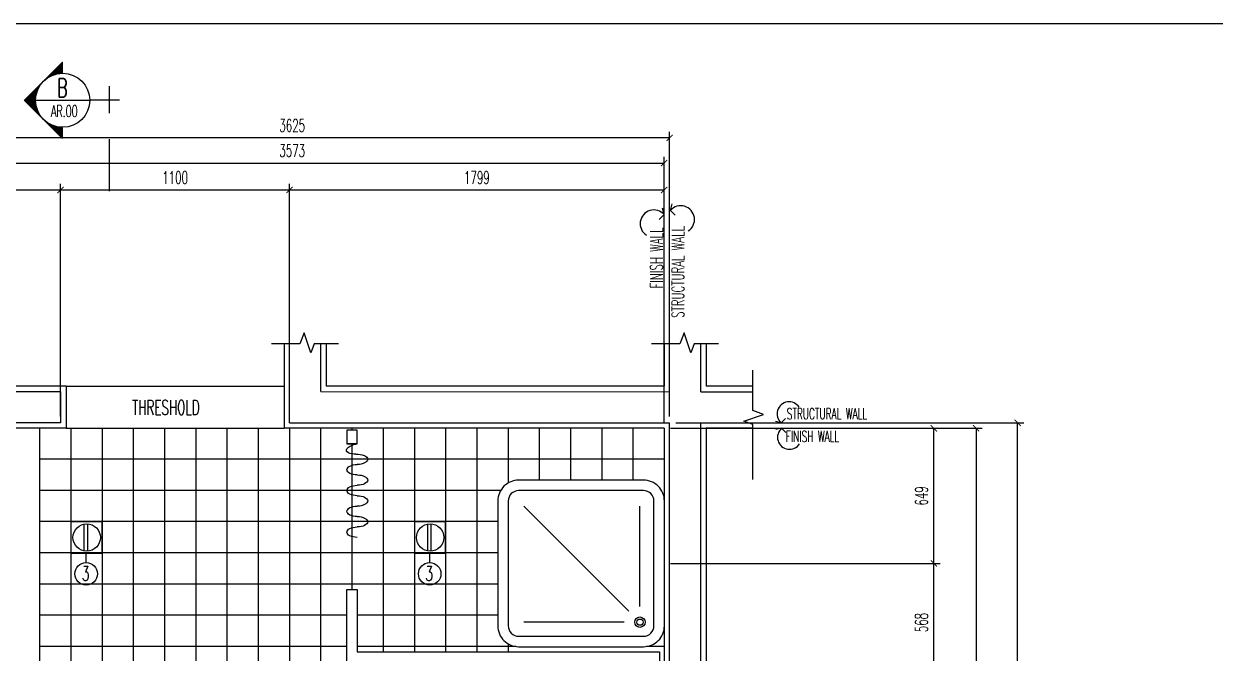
# Model space of a CAD drawing. Extents: x 417646.4 to 417675.2, y 43441 to 43460.9.
# Drawn here: x 417650.11 to 417655.83, y 43457.88 to 43460.9 of the extents above; entities that cross this region are included whole.
import ezdxf
from ezdxf.enums import TextEntityAlignment as Align

# ---------------------------------------------------------------- set-up
doc = ezdxf.new("R2010")
doc.units = 0
doc.header["$MEASUREMENT"] = 0
doc.header["$PDMODE"] = 3
doc.header["$PDSIZE"] = 0.1
doc.linetypes.add('HIDDEN', pattern=[0.375, 0.25, -0.125])
doc.layers.get('0').update_dxf_attribs({"linetype": 'CONTINUOUS'})
doc.layers.get('DEFPOINTS').update_dxf_attribs({"linetype": 'CONTINUOUS'})
for name, color, linetype in [('2', 2, 'CONTINUOUS'), ('CURT', 7, 'CONTINUOUS'), ('DIM', 4, 'CONTINUOUS'), ('DIM-NEW', 4, 'CONTINUOUS'), ('Dimout', 4, 'CONTINUOUS'), ('DW', 7, 'CONTINUOUS'), ('ELE', 3, 'CONTINUOUS'), ('ELEV-MARK', 6, 'CONTINUOUS'), ('FIX', 3, 'CONTINUOUS'), ('PART', 9, 'CONTINUOUS'), ('Plaster', 7, 'CONTINUOUS'), ('Tile', 5, 'CONTINUOUS'), ('TITLE', 6, 'CONTINUOUS'), ('TXT', 2, 'CONTINUOUS'), ('WALL', 6, 'CONTINUOUS')]:
    doc.layers.add(name, color=color, linetype=linetype)
doc.styles.add('ROMANS', font='ROMANS.shx', dxfattribs={"width": 0.6})
doc.dimstyles.new('R50', dxfattribs={"dimscale": 0, "dimtxt": 0.06, "dimasz": 0.03, "dimexe": 0.03, "dimexo": 0.03, "dimgap": 0.03, "dimtad": 1, "dimdec": 0, "dimlfac": 1000, "dimzin": 13, "dimdsep": 46, "dimtxsty": 'ROMANS', "dimblk": 'ARCHTICK', "dimcen": 0.09, "dimclrd": 4, "dimclre": 4, "dimclrt": 2, "dimadec": 0, "dimazin": 0, "dimtfac": 1, "dimtdec": 0, "dimtofl": 0, "dimtmove": 2, "dimatfit": 3, "dimldrblk": 'CLOSEDBLANK', "dimfxl": 0, "dimtolj": 1, "dimtzin": 0, "dimarcsym": 0})

# ---------------------------------------------------------------- blocks, each defined once
blk = doc.blocks.new('CURT2')
at = {"layer": 'CURT'}
blk.add_lwpolyline([(0, 0, -0.116434), (-19.1, -30.9, -0.116434), (-50, -50, -0.56066), (-101.1, -7, 0.45929), (-150, 50, 0.414214), (-200, 0, -0.414214), (-250, -50, -0.414214), (-300, 0, 0.414214), (-350, 50, 0.414214), (-400, 0, -0.414214), (-450, -50, -0.414214), (-500, 0, 0.414214), (-550, 50, 0.414214), (-600, 0, -0.414214), (-650, -50, -0.414214), (-700, 0, 0.414214), (-750, 50, 0.414214), (-800, 0, -0.414214), (-850, -50, -0.414214), (-900, 0, 0.414214)], format="xyb", dxfattribs=at)
blk = doc.blocks.new('_ARCHTICK')
at = {"color": 0, "linetype": 'ByBlock', "const_width": 0.15}
blk.add_lwpolyline([(-0.5, -0.5), (0.5, 0.5)], dxfattribs=at)
blk = doc.blocks.new('*D83')
at = {"layer": '2', "color": 4, "lineweight": -2}
for p, q in [((417653.218, 43458.3086), (417654.5125, 43458.3086)), ((417654.4825, 43457.7405), (417654.4825, 43458.3086)), ((417653.419, 43457.7405), (417654.5125, 43457.7405))]:
    blk.add_line(p, q, dxfattribs=at)
at = {"layer": 'DEFPOINTS', "color": 0}
for p in [(417653.188, 43458.3086), (417654.4825, 43458.3086), (417653.389, 43457.7405)]:
    blk.add_point(p, dxfattribs=at)
at = {"layer": '2', "color": 4, "lineweight": -2, "xscale": 0.03, "yscale": 0.03, "zscale": 0.03}
for p, rotation in [((417654.4825, 43458.3086), 90), ((417654.4825, 43457.7405), 270)]:
    blk.add_blockref('_ARCHTICK', p, dxfattribs=dict(at, rotation=rotation))
at = {"layer": '2', "color": 2, "insert": (417654.4225, 43458.0246), "char_height": 0.06, "attachment_point": 5, "rotation": 90, "style": 'ROMANS'}
blk.add_mtext('\\A1;568', dxfattribs=at)
blk = doc.blocks.new('_ClosedBlank')
at = {"color": 0, "linetype": 'ByBlock', "lineweight": -2}
for p, q in [((-1, 0.17), (0, 0)), ((-1, 0.17), (-1, -0.17)), ((0, 0), (-1, -0.17))]:
    blk.add_line(p, q, dxfattribs=at)
blk = doc.blocks.new('*D84')
at = {"layer": '2', "color": 4, "lineweight": -2}
for p, q in [((417653.217, 43458.9581), (417654.5125, 43458.9581)), ((417654.4825, 43458.3086), (417654.4825, 43458.9581)), ((417653.248, 43458.3086), (417654.5125, 43458.3086))]:
    blk.add_line(p, q, dxfattribs=at)
at = {"layer": 'DEFPOINTS', "color": 0}
for p in [(417653.187, 43458.9581), (417654.4825, 43458.9581), (417653.218, 43458.3086)]:
    blk.add_point(p, dxfattribs=at)
at = {"layer": '2', "color": 4, "lineweight": -2, "xscale": 0.03, "yscale": 0.03, "zscale": 0.03}
for p, rotation in [((417654.4825, 43458.9581), 90), ((417654.4825, 43458.3086), 270)]:
    blk.add_blockref('_ARCHTICK', p, dxfattribs=dict(at, rotation=rotation))
at = {"layer": '2', "color": 2, "insert": (417654.4225, 43458.6333), "char_height": 0.06, "attachment_point": 5, "rotation": 90, "style": 'ROMANS'}
blk.add_mtext('\\A1;649', dxfattribs=at)
blk = doc.blocks.new('*D85')
at = {"layer": '2', "color": 4, "lineweight": -2}
for p, q in [((417653.217, 43458.9581), (417654.7148, 43458.9581)), ((417654.6848, 43458.9581), (417654.6848, 43450.5896)), ((417652.292, 43450.5896), (417654.7148, 43450.5896))]:
    blk.add_line(p, q, dxfattribs=at)
at = {"layer": 'DEFPOINTS', "color": 0}
for p in [(417653.187, 43458.9581), (417652.262, 43450.5896), (417654.6848, 43450.5896)]:
    blk.add_point(p, dxfattribs=at)
at = {"layer": '2', "color": 4, "lineweight": -2, "xscale": 0.03, "yscale": 0.03, "zscale": 0.03}
for p, rotation in [((417654.6848, 43458.9581), 90), ((417654.6848, 43450.5896), 270)]:
    blk.add_blockref('_ARCHTICK', p, dxfattribs=dict(at, rotation=rotation))
at = {"layer": '2', "color": 2, "insert": (417654.6248, 43454.7738), "char_height": 0.06, "attachment_point": 5, "rotation": 90, "style": 'ROMANS'}
blk.add_mtext('\\A1;8368', dxfattribs=at)
blk = doc.blocks.new('*D90')
at = {"layer": '2', "color": 4, "lineweight": -2}
for p, q in [((417653.243, 43458.984), (417654.9145, 43458.984)), ((417654.8845, 43450.5636), (417654.8845, 43458.984)), ((417652.318, 43450.5636), (417654.9145, 43450.5636))]:
    blk.add_line(p, q, dxfattribs=at)
at = {"layer": 'DEFPOINTS', "color": 0}
for p in [(417653.213, 43458.984), (417654.8845, 43458.984), (417652.288, 43450.5636)]:
    blk.add_point(p, dxfattribs=at)
at = {"layer": '2', "color": 4, "lineweight": -2, "xscale": 0.03, "yscale": 0.03, "zscale": 0.03}
for p, rotation in [((417654.8845, 43458.984), 90), ((417654.8845, 43450.5636), 270)]:
    blk.add_blockref('_ARCHTICK', p, dxfattribs=dict(at, rotation=rotation))
at = {"layer": '2', "color": 2, "insert": (417654.8245, 43454.7738), "char_height": 0.06, "attachment_point": 5, "rotation": 90, "style": 'ROMANS'}
blk.add_mtext('\\A1;8420', dxfattribs=at)
blk = doc.blocks.new('*D91')
at = {"layer": '2', "color": 4, "lineweight": -2}
for p, q in [((417651.388, 43459.0141), (417651.388, 43460.1329)), ((417653.187, 43460.1029), (417651.388, 43460.1029)), ((417653.187, 43458.9881), (417653.187, 43460.1329))]:
    blk.add_line(p, q, dxfattribs=at)
at = {"layer": 'DEFPOINTS', "color": 0}
for p in [(417651.388, 43460.1029), (417651.388, 43458.9841), (417653.187, 43458.9581)]:
    blk.add_point(p, dxfattribs=at)
at = {"layer": '2', "color": 4, "lineweight": -2, "xscale": 0.03, "yscale": 0.03, "zscale": 0.03, "rotation": 180}
blk.add_blockref('_ARCHTICK', (417651.388, 43460.1029), dxfattribs=at)
at = {"layer": '2', "color": 4, "lineweight": -2, "xscale": 0.03, "yscale": 0.03, "zscale": 0.03}
blk.add_blockref('_ARCHTICK', (417653.187, 43460.1029), dxfattribs=at)
at = {"layer": '2', "color": 2, "insert": (417652.2875, 43460.1629), "char_height": 0.06, "attachment_point": 5, "style": 'ROMANS'}
blk.add_mtext('\\A1;1799', dxfattribs=at)
blk = doc.blocks.new('*D92')
at = {"layer": '2', "color": 4, "lineweight": -2}
for p, q in [((417650.288, 43459.014), (417650.288, 43460.1329)), ((417651.388, 43460.1029), (417650.288, 43460.1029)), ((417651.388, 43458.9881), (417651.388, 43460.1329))]:
    blk.add_line(p, q, dxfattribs=at)
at = {"layer": 'DEFPOINTS', "color": 0}
for p in [(417650.288, 43460.1029), (417650.288, 43458.984), (417651.388, 43458.9581)]:
    blk.add_point(p, dxfattribs=at)
at = {"layer": '2', "color": 4, "lineweight": -2, "xscale": 0.03, "yscale": 0.03, "zscale": 0.03, "rotation": 180}
blk.add_blockref('_ARCHTICK', (417650.288, 43460.1029), dxfattribs=at)
at = {"layer": '2', "color": 4, "lineweight": -2, "xscale": 0.03, "yscale": 0.03, "zscale": 0.03}
blk.add_blockref('_ARCHTICK', (417651.388, 43460.1029), dxfattribs=at)
at = {"layer": '2', "color": 2, "insert": (417650.838, 43460.1629), "char_height": 0.06, "attachment_point": 5, "style": 'ROMANS'}
blk.add_mtext('\\A1;1100', dxfattribs=at)
blk = doc.blocks.new('*D93')
at = {"layer": '2', "color": 4, "lineweight": -2}
for p, q in [((417649.614, 43458.988), (417649.614, 43460.1329)), ((417650.288, 43460.1029), (417649.614, 43460.1029)), ((417650.288, 43459.19), (417650.288, 43460.1329))]:
    blk.add_line(p, q, dxfattribs=at)
at = {"layer": 'DEFPOINTS', "color": 0}
for p in [(417649.614, 43460.1029), (417650.288, 43459.16), (417649.614, 43458.958)]:
    blk.add_point(p, dxfattribs=at)
at = {"layer": '2', "color": 4, "lineweight": -2, "xscale": 0.03, "yscale": 0.03, "zscale": 0.03, "rotation": 180}
blk.add_blockref('_ARCHTICK', (417649.614, 43460.1029), dxfattribs=at)
at = {"layer": '2', "color": 4, "lineweight": -2, "xscale": 0.03, "yscale": 0.03, "zscale": 0.03}
blk.add_blockref('_ARCHTICK', (417650.288, 43460.1029), dxfattribs=at)
at = {"layer": '2', "color": 2, "insert": (417649.951, 43460.1629), "char_height": 0.06, "attachment_point": 5, "style": 'ROMANS'}
blk.add_mtext('\\A1;674', dxfattribs=at)
blk = doc.blocks.new('*D94')
at = {"layer": '2', "color": 4, "lineweight": -2}
for p, q in [((417649.614, 43459.19), (417649.614, 43460.2622)), ((417649.614, 43460.2322), (417653.187, 43460.2322)), ((417653.187, 43459.1901), (417653.187, 43460.2622))]:
    blk.add_line(p, q, dxfattribs=at)
at = {"layer": 'DEFPOINTS', "color": 0}
for p in [(417653.187, 43460.2322), (417649.614, 43459.16), (417653.187, 43459.1601)]:
    blk.add_point(p, dxfattribs=at)
at = {"layer": '2', "color": 4, "lineweight": -2, "xscale": 0.03, "yscale": 0.03, "zscale": 0.03, "rotation": 180}
blk.add_blockref('_ARCHTICK', (417649.614, 43460.2322), dxfattribs=at)
at = {"layer": '2', "color": 4, "lineweight": -2, "xscale": 0.03, "yscale": 0.03, "zscale": 0.03}
blk.add_blockref('_ARCHTICK', (417653.187, 43460.2322), dxfattribs=at)
at = {"layer": '2', "color": 2, "insert": (417651.4005, 43460.2922), "char_height": 0.06, "attachment_point": 5, "style": 'ROMANS'}
blk.add_mtext('\\A1;3573', dxfattribs=at)
blk = doc.blocks.new('*D95')
at = {"layer": '2', "color": 4, "lineweight": -2}
for p, q in [((417649.588, 43459.014), (417649.588, 43460.383)), ((417653.213, 43460.353), (417649.588, 43460.353)), ((417653.213, 43459.014), (417653.213, 43460.383))]:
    blk.add_line(p, q, dxfattribs=at)
at = {"layer": 'DEFPOINTS', "color": 0}
for p in [(417649.588, 43460.353), (417649.588, 43458.984), (417653.213, 43458.984)]:
    blk.add_point(p, dxfattribs=at)
at = {"layer": '2', "color": 4, "lineweight": -2, "xscale": 0.03, "yscale": 0.03, "zscale": 0.03, "rotation": 180}
blk.add_blockref('_ARCHTICK', (417649.588, 43460.353), dxfattribs=at)
at = {"layer": '2', "color": 4, "lineweight": -2, "xscale": 0.03, "yscale": 0.03, "zscale": 0.03}
blk.add_blockref('_ARCHTICK', (417653.213, 43460.353), dxfattribs=at)
at = {"layer": '2', "color": 2, "insert": (417651.4005, 43460.413), "char_height": 0.06, "attachment_point": 5, "style": 'ROMANS'}
blk.add_mtext('\\A1;3625', dxfattribs=at)
blk = doc.blocks.new('*X39')
at = {"color": 0}
for p, q in [((14608, 7877), (14819, 8088)), ((14625, 7890), (14821, 8086)), ((14637, 7899), (14823, 8084)), ((14647, 7905), (14825, 8082)), ((14656, 7910), (14826, 8081)), ((14664, 7915), (14828, 8079)), ((14671, 7919), (14830, 8077)), ((14678, 7922), (14832, 8075)), ((14685, 7925), (14833, 8073)), ((14691, 7928), (14835, 8072)), ((14697, 7930), (14837, 8070)), ((14703, 7933), (14839, 8068)), ((14709, 7935), (14841, 8066)), ((14714, 7937), (14842, 8065)), ((14719, 7938), (14844, 8063)), ((14725, 7940), (14846, 8061)), ((14730, 7941), (14848, 8059)), ((14734, 7943), (14849, 8058)), ((14739, 7944), (14851, 8056)), ((14744, 7945), (14853, 8054)), ((14749, 7946), (14855, 8052)), ((14753, 7947), (14856, 8051)), ((14757, 7948), (14858, 8049)), ((14762, 7949), (14860, 8047)), ((14766, 7950), (14862, 8045)), ((14770, 7950), (14863, 8043)), ((14774, 7951), (14865, 8042)), ((14778, 7951), (14867, 8040)), ((14782, 7952), (14869, 8038)), ((14786, 7952), (14871, 8036)), ((14790, 7953), (14872, 8035)), ((14794, 7953), (14874, 8033)), ((14798, 7953), (14876, 8031)), ((14802, 7953), (14878, 8029)), ((14805, 7954), (14879, 8028)), ((14809, 7954), (14881, 8026)), ((14813, 7954), (14883, 8024)), ((14816, 7954), (14885, 8022)), ((14820, 7954), (14886, 8020)), ((14823, 7954), (14888, 8019)), ((14827, 7954), (14890, 8017)), ((14830, 7954), (14892, 8015)), ((14834, 7953), (14894, 8013)), ((14837, 7953), (14895, 8012)), ((14840, 7953), (14897, 8010)), ((14844, 7953), (14899, 8008)), ((14847, 7953), (14901, 8006)), ((14850, 7952), (14902, 8005)), ((14853, 7952), (14904, 8003)), ((14856, 7952), (14906, 8001)), ((14860, 7951), (14908, 7999)), ((14863, 7951), (14909, 7997)), ((14866, 7950), (14911, 7996)), ((14869, 7950), (14913, 7994)), ((14872, 7949), (14915, 7992)), ((14875, 7949), (14917, 7990)), ((14878, 7948), (14918, 7989)), ((14881, 7948), (14920, 7987)), ((14884, 7947), (14922, 7985)), ((14887, 7947), (14924, 7983)), ((14890, 7946), (14925, 7982)), ((14893, 7945), (14927, 7980)), ((14895, 7945), (14929, 7978)), ((14898, 7944), (14931, 7976)), ((14901, 7943), (14932, 7974)), ((14904, 7942), (14934, 7973)), ((14907, 7942), (14936, 7971)), ((14909, 7941), (14938, 7969)), ((14912, 7940), (14939, 7967)), ((14915, 7939), (14941, 7966)), ((14917, 7938), (14943, 7964)), ((14920, 7937), (14945, 7962)), ((14923, 7937), (14947, 7960)), ((14925, 7936), (14948, 7959)), ((14928, 7935), (14950, 7957)), ((14931, 7934), (14952, 7955)), ((14933, 7933), (14954, 7953)), ((14936, 7932), (14955, 7952)), ((14938, 7931), (14957, 7950)), ((14941, 7930), (14959, 7948)), ((14943, 7929), (14961, 7946)), ((14946, 7928), (14962, 7944)), ((14948, 7927), (14964, 7943)), ((14951, 7926), (14966, 7941)), ((14953, 7925), (14968, 7939)), ((14956, 7923), (14970, 7937)), ((14958, 7922), (14971, 7936)), ((14960, 7921), (14973, 7934)), ((14963, 7920), (14975, 7932)), ((14965, 7919), (14977, 7930)), ((14967, 7918), (14978, 7929)), ((14970, 7916), (14980, 7927)), ((14972, 7915), (14982, 7925)), ((14974, 7914), (14984, 7923)), ((14977, 7913), (14985, 7921)), ((14979, 7911), (14987, 7920)), ((14981, 7910), (14989, 7918)), ((14983, 7909), (14991, 7916)), ((14986, 7908), (14993, 7914)), ((14988, 7906), (14994, 7913)), ((14990, 7905), (14996, 7911)), ((14992, 7903), (14998, 7909)), ((14994, 7902), (15000, 7907)), ((14997, 7901), (15001, 7906)), ((14999, 7899), (15003, 7904)), ((15001, 7898), (15005, 7902)), ((15003, 7896), (15007, 7900)), ((15005, 7895), (15008, 7898)), ((15007, 7894), (15010, 7897)), ((15009, 7892), (15012, 7895)), ((15011, 7891), (15014, 7893)), ((15013, 7889), (15016, 7891)), ((15015, 7888), (15017, 7890)), ((15017, 7886), (15019, 7888)), ((15019, 7884), (15021, 7886)), ((15021, 7883), (15023, 7884)), ((15023, 7881), (15024, 7883)), ((15025, 7880), (15026, 7881)), ((15027, 7878), (15028, 7879)), ((15029, 7877), (15030, 7877)), ((15031, 7875), (15031, 7875)), ((15033, 7873), (15033, 7874)), ((15035, 7872), (15035, 7872)), ((15036, 7870), (15037, 7870)), ((15038, 7868), (15038, 7868)), ((14360, 7629), (14571, 7839)), ((14364, 7629), (14557, 7822)), ((14368, 7629), (14549, 7810)), ((14371, 7629), (14542, 7800)), ((14375, 7629), (14537, 7791)), ((14378, 7629), (14533, 7783)), ((14382, 7629), (14529, 7776)), ((14385, 7629), (14525, 7769)), ((14389, 7629), (14522, 7762)), ((14392, 7629), (14519, 7756)), ((14396, 7629), (14517, 7750)), ((14399, 7629), (14515, 7744)), ((14403, 7629), (14513, 7739)), ((14406, 7629), (14511, 7733)), ((14410, 7629), (14509, 7728)), ((15040, 7867), (15040, 7867)), ((15042, 7865), (15042, 7865)), ((15044, 7863), (15044, 7863)), ((15046, 7861), (15046, 7861)), ((15047, 7860), (15047, 7860)), ((15051, 7856), (15051, 7856)), ((15053, 7854), (15053, 7854)), ((15054, 7852), (15054, 7853)), ((15056, 7851), (15056, 7851)), ((15058, 7849), (15058, 7849)), ((15059, 7847), (15060, 7847)), ((15061, 7845), (15061, 7845)), ((15063, 7843), (15063, 7844)), ((15064, 7841), (15065, 7842)), ((15066, 7839), (15067, 7840)), ((15068, 7837), (15069, 7838)), ((15069, 7836), (15070, 7837)), ((15071, 7834), (15072, 7835)), ((15072, 7832), (15074, 7833)), ((15074, 7830), (15076, 7831)), ((15076, 7828), (15077, 7830)), ((15077, 7826), (15079, 7828)), ((15079, 7824), (15081, 7826)), ((15080, 7822), (15083, 7824)), ((15082, 7820), (15084, 7822)), ((15083, 7818), (15086, 7821)), ((15085, 7815), (15088, 7819)), ((15086, 7813), (15090, 7817)), ((15087, 7811), (15092, 7815)), ((15089, 7809), (15093, 7814)), ((15090, 7807), (15095, 7812)), ((15092, 7805), (15097, 7810)), ((15093, 7803), (15099, 7808)), ((15094, 7801), (15100, 7807)), ((15096, 7798), (15102, 7805)), ((15097, 7796), (15104, 7803)), ((15098, 7794), (15106, 7801)), ((15100, 7792), (15107, 7799)), ((15101, 7790), (15109, 7798)), ((15102, 7787), (15111, 7796)), ((15104, 7785), (15113, 7794)), ((15105, 7783), (15115, 7792)), ((15106, 7780), (15116, 7791)), ((15107, 7778), (15118, 7789)), ((15108, 7776), (15120, 7787)), ((15110, 7773), (15122, 7785)), ((15111, 7771), (15123, 7784)), ((15112, 7769), (15125, 7782)), ((15113, 7766), (15127, 7780)), ((15114, 7764), (15129, 7778)), ((15115, 7761), (15130, 7777)), ((15116, 7759), (15132, 7775)), ((15117, 7756), (15134, 7773)), ((15118, 7754), (15136, 7771)), ((15119, 7751), (15137, 7769)), ((15121, 7749), (15139, 7768)), ((15122, 7746), (15141, 7766)), ((15122, 7744), (15143, 7764)), ((15123, 7741), (15145, 7762)), ((15124, 7739), (15146, 7761)), ((15125, 7736), (15148, 7759)), ((15126, 7733), (15150, 7757)), ((15127, 7731), (15152, 7755)), ((15128, 7728), (15153, 7754)), ((15129, 7725), (15155, 7752)), ((15130, 7723), (15157, 7750)), ((15130, 7720), (15159, 7748)), ((15131, 7717), (15160, 7746)), ((15132, 7714), (15162, 7745)), ((15133, 7712), (15164, 7743)), ((15133, 7709), (15166, 7741)), ((15134, 7706), (15168, 7739)), ((15135, 7703), (15169, 7738)), ((15136, 7700), (15171, 7736)), ((15136, 7697), (15173, 7734)), ((15137, 7695), (15175, 7732)), ((15137, 7692), (15176, 7731)), ((15138, 7689), (15178, 7729)), ((15139, 7686), (15180, 7727)), ((15139, 7683), (15182, 7725)), ((14413, 7629), (14507, 7723)), ((14417, 7629), (14506, 7718)), ((14421, 7629), (14505, 7713)), ((14424, 7629), (14503, 7708)), ((14428, 7629), (14502, 7703)), ((14431, 7629), (14501, 7699)), ((14435, 7629), (14500, 7694)), ((14438, 7629), (14499, 7690)), ((14442, 7629), (14499, 7686)), ((14445, 7629), (14498, 7681)), ((14449, 7629), (14497, 7677)), ((14452, 7629), (14497, 7673)), ((14456, 7629), (14496, 7669)), ((14459, 7629), (14496, 7665)), ((14463, 7629), (14495, 7661)), ((14466, 7629), (14495, 7657)), ((14470, 7629), (14494, 7653)), ((14474, 7629), (14494, 7649)), ((14477, 7629), (14494, 7646)), ((14481, 7629), (14494, 7642)), ((14484, 7629), (14494, 7638)), ((14488, 7629), (14494, 7635)), ((14491, 7629), (14494, 7631)), ((15140, 7680), (15183, 7723)), ((15140, 7676), (15185, 7722)), ((15140, 7673), (15187, 7720)), ((15141, 7670), (15189, 7718)), ((15141, 7667), (15191, 7716)), ((15142, 7664), (15192, 7715)), ((15142, 7661), (15194, 7713)), ((15142, 7658), (15196, 7711)), ((15143, 7654), (15198, 7709)), ((15143, 7651), (15199, 7708)), ((15143, 7648), (15201, 7706)), ((15143, 7644), (15203, 7704)), ((15143, 7641), (15205, 7702)), ((15143, 7637), (15206, 7700)), ((15143, 7634), (15208, 7699)), ((15144, 7631), (15210, 7697)), ((15145, 7629), (15212, 7695)), ((15149, 7629), (15214, 7693)), ((15152, 7629), (15215, 7692)), ((15156, 7629), (15217, 7690)), ((15159, 7629), (15219, 7688)), ((15163, 7629), (15221, 7686)), ((15167, 7629), (15222, 7685)), ((15170, 7629), (15224, 7683)), ((15174, 7629), (15226, 7681)), ((15177, 7629), (15228, 7679)), ((15181, 7629), (15229, 7678)), ((15184, 7629), (15231, 7676)), ((15188, 7629), (15233, 7674)), ((15191, 7629), (15235, 7672)), ((15195, 7629), (15236, 7670)), ((15198, 7629), (15238, 7669)), ((15202, 7629), (15240, 7667)), ((15205, 7629), (15242, 7665)), ((15209, 7629), (15244, 7663)), ((15212, 7629), (15245, 7662)), ((15216, 7629), (15247, 7660)), ((15220, 7629), (15249, 7658)), ((15223, 7629), (15251, 7656)), ((15227, 7629), (15252, 7655)), ((15230, 7629), (15254, 7653)), ((15234, 7629), (15256, 7651)), ((15237, 7629), (15258, 7649)), ((15241, 7629), (15259, 7647)), ((15244, 7629), (15261, 7646)), ((15248, 7629), (15263, 7644)), ((15251, 7629), (15265, 7642)), ((15255, 7629), (15267, 7640)), ((15258, 7629), (15268, 7639)), ((15262, 7629), (15270, 7637)), ((15266, 7629), (15272, 7635)), ((15269, 7629), (15274, 7633)), ((15273, 7629), (15275, 7632)), ((15276, 7629), (15277, 7630))]:
    blk.add_line(p, q, dxfattribs=at)
blk = doc.blocks.new('STTRUC.WALL')
at = {"layer": 'DIM'}
blk.add_arc((-0.0435, -0.0496), 0.066, 213.1771, 48.7793, dxfattribs=at)
at = {"layer": 'WALL'}
for q in [(-0.0228, -0.0234), (0.0318, -0.0075)]:
    blk.add_line((0, 0), q, dxfattribs=at)
at = {"layer": 'TXT', "style": 'ROMANS', "width": 0.6}
blk.add_text('STRUCTURAL WALL', height=0.06, dxfattribs=at).set_placement((-0.516, -0.066))
blk = doc.blocks.new('FINISH.WALL')
at = {"layer": 'DIM'}
blk.add_arc((-0.0435, 0.0496), 0.066, 311.2207, 146.8229, dxfattribs=at)
at = {"layer": 'WALL'}
for q in [(-0.0228, 0.0234), (0.0318, 0.0075)]:
    blk.add_line((0, 0), q, dxfattribs=at)
at = {"layer": 'TXT', "style": 'ROMANS', "width": 0.6}
blk.add_text('FINISH WALL', height=0.06, dxfattribs=at).set_placement((-0.3548, 0.0066))
blk = doc.blocks.new('STRUC.W')
at = {"layer": 'DIM'}
blk.add_arc((0.0435, 0.0496), 0.066, 33.1771, 228.77928, dxfattribs=at)
at = {"layer": 'WALL'}
for q in [(-0.0318, 0.0075), (0.0228, 0.0234)]:
    blk.add_line((0, 0), q, dxfattribs=at)
at = {"layer": 'TXT', "style": 'ROMANS', "width": 0.6}
blk.add_text('STRUCTURAL WALL', height=0.06, dxfattribs=at).set_placement((0.0308, 0.0198))
blk = doc.blocks.new('FINISH.W')
at = {"layer": 'DIM'}
blk.add_arc((0.0435, -0.0496), 0.066, 131.22072, 326.8229, dxfattribs=at)
at = {"layer": 'WALL'}
for q in [(-0.0318, -0.0075), (0.0228, -0.0234)]:
    blk.add_line((0, 0), q, dxfattribs=at)
at = {"layer": 'TXT', "style": 'ROMANS', "width": 0.6}
blk.add_text('FINISH WALL', height=0.06, dxfattribs=at).set_placement((0.0232, -0.0748))
blk = doc.blocks.new('A$C67076F16')
at = {"layer": 'DIM-NEW'}
for p, q in [((0.0127, 0.0913), (0.1876, 0.0913)), ((0.0138, 0.1136), (0.1863, 0.1136))]:
    blk.add_line(p, q, dxfattribs=at)
at = {"layer": 'DW'}
blk.add_lwpolyline([(0, 0.2), (0, 0), (0.2, 0), (0.2, 0.2)], close=True, dxfattribs=at)
at = {"layer": 'FIX', "color": 2}
blk.add_circle((0.1, 0.0983), 0.0876, dxfattribs=at)

msp = doc.modelspace()

# ---------------------------------------------------------------- linework, layer by layer
at = {"layer": '2'}
for p, q in [((417650.314, 43459.16), (417651.362, 43459.16)), ((417650.314, 43458.958), (417651.362, 43458.958))]:
    msp.add_line(p, q, dxfattribs=at)
for points in [[(417651.6223, 43459.3645), (417651.5057, 43459.3645), (417651.4897, 43459.3205), (417651.4576, 43459.4165), (417651.4376, 43459.3645), (417651.3007, 43459.3645)], [(417653.4473, 43459.3645), (417653.3307, 43459.3645), (417653.3147, 43459.3205), (417653.2826, 43459.4165), (417653.2626, 43459.3645), (417653.1257, 43459.3645)], [(417653.6127, 43458.7126), (417653.6127, 43458.9761), (417653.5687, 43458.9921), (417653.6647, 43459.0241), (417653.6127, 43459.0441), (417653.6127, 43459.2367)]]:
    msp.add_lwpolyline(points, dxfattribs=at)
at = {"layer": 'ELE'}
for p, q in [((417650.4107, 43458.3128), (417650.4107, 43458.3608)), ((417652.0607, 43458.3128), (417652.0607, 43458.3608))]:
    msp.add_line(p, q, dxfattribs=at)
at = {"layer": 'ELEV-MARK', "color": 6}
for p, q in [((417650.2978, 43460.7181), (417650.114, 43460.5342)), ((417650.2978, 43460.6642), (417650.2978, 43460.7181)), ((417650.2978, 43460.3504), (417650.114, 43460.5342)), ((417650.1678, 43460.5342), (417650.4278, 43460.5342))]:
    msp.add_line(p, q, dxfattribs=at)
at = {"layer": 'ELEV-MARK', "color": 6, "linetype": 'HIDDEN'}
for p, q in [((417650.5224, 43460.098), (417650.5224, 43460.6027)), ((417650.5712, 43460.5342), (417650.4278, 43460.5342))]:
    msp.add_line(p, q, dxfattribs=at)
at = {"layer": 'ELEV-MARK', "color": 6}
msp.add_circle((417650.2978, 43460.5342), 0.13, dxfattribs=at)
at = {"layer": 'FIX'}
for p, q in [((417650.188, 43454.3096), (417650.188, 43458.958)), ((417653.0172, 43458.0793), (417652.513, 43458.5836)), ((417653.0703, 43458.1013), (417653.0703, 43458.5836)), ((417652.9953, 43458.0263), (417652.513, 43458.0263))]:
    msp.add_line(p, q, dxfattribs=at)
for points in [[(417653.088, 43458.7086), (417652.488, 43458.7086, 0.414214), (417652.388, 43458.6086), (417652.388, 43458.0086, 0.414214), (417652.488, 43457.9086), (417653.088, 43457.9086, 0.414214), (417653.188, 43458.0086), (417653.188, 43458.6086, 0.414214)], [(417653.088, 43458.6586), (417652.488, 43458.6586, 0.414214), (417652.438, 43458.6086), (417652.438, 43458.0086, 0.414214), (417652.488, 43457.9586), (417653.088, 43457.9586, 0.414214), (417653.138, 43458.0086), (417653.138, 43458.6086, 0.414214)]]:
    msp.add_lwpolyline(points, format="xyb", close=True, dxfattribs=at)
at = {"layer": 'FIX', "color": 2}
for centre in [(417650.4107, 43458.2588), (417652.0607, 43458.2588)]:
    msp.add_circle(centre, 0.054, dxfattribs=at)
at = {"layer": 'FIX'}
for radius in [0.025, 0.015]:
    msp.add_circle((417653.0703, 43458.0263), radius, dxfattribs=at)
at = {"layer": 'PART'}
msp.add_line((417651.713, 43458.884), (417651.663, 43458.884), dxfattribs=at)
msp.add_lwpolyline([(417651.663, 43458.884), (417651.713, 43458.884), (417651.713, 43458.9494), (417651.663, 43458.9494), (417651.663, 43458.884)], dxfattribs=at)
msp.add_lwpolyline([(417651.663, 43457.7336), (417651.663, 43458.184), (417651.713, 43458.184), (417651.713, 43457.8836), (417653.164, 43457.8836), (417653.164, 43457.8336), (417651.713, 43457.8336), (417651.713, 43457.7336)], close=True, dxfattribs=at)
at = {"layer": 'Plaster'}
for p, q in [((417651.362, 43459.3645), (417651.362, 43458.9581)), ((417651.564, 43459.3645), (417651.564, 43459.1601)), ((417653.187, 43459.3645), (417653.187, 43459.1601)), ((417653.389, 43459.3645), (417653.389, 43459.1601)), ((417650.314, 43459.16), (417649.614, 43459.16)), ((417650.314, 43459.16), (417650.314, 43458.958)), ((417653.187, 43459.1601), (417651.564, 43459.1601)), ((417653.6127, 43459.1601), (417653.389, 43459.1601)), ((417650.314, 43458.958), (417649.614, 43458.958)), ((417653.187, 43458.9581), (417651.362, 43458.9581)), ((417651.687, 43458.9581), (417651.687, 43458.9494)), ((417653.187, 43458.9581), (417653.187, 43454.3096)), ((417653.6127, 43458.9581), (417653.389, 43458.9581)), ((417653.389, 43458.9581), (417653.389, 43454.3096))]:
    msp.add_line(p, q, dxfattribs=at)
at = {"layer": 'Tile'}
for p, q in [((417650.337, 43458.9581), (417650.337, 43454.3096)), ((417650.487, 43458.9581), (417650.487, 43454.3096)), ((417650.637, 43458.9581), (417650.637, 43454.3096)), ((417650.787, 43458.9581), (417650.787, 43454.3096)), ((417650.937, 43458.9581), (417650.937, 43454.3096)), ((417651.087, 43458.9581), (417651.087, 43454.3096)), ((417651.237, 43458.9581), (417651.237, 43454.3096)), ((417651.387, 43458.9581), (417651.387, 43454.3096)), ((417651.537, 43458.9581), (417651.537, 43454.3096)), ((417651.837, 43458.9581), (417651.837, 43457.8836)), ((417651.987, 43458.9581), (417651.987, 43457.8836)), ((417652.137, 43458.9581), (417652.137, 43457.8836)), ((417652.287, 43458.9581), (417652.287, 43457.8836)), ((417652.437, 43458.9581), (417652.437, 43458.6946)), ((417652.587, 43458.9581), (417652.587, 43458.7086)), ((417652.737, 43458.9581), (417652.737, 43458.7086)), ((417652.887, 43458.9581), (417652.887, 43458.7086)), ((417653.037, 43458.9581), (417653.037, 43458.7086)), ((417651.687, 43458.884), (417651.687, 43458.184)), ((417653.187, 43458.8096), (417650.188, 43458.8096)), ((417652.4019, 43458.6596), (417650.188, 43458.6596)), ((417652.388, 43458.5096), (417650.188, 43458.5096)), ((417652.388, 43458.3596), (417650.188, 43458.3596)), ((417652.388, 43458.2096), (417650.188, 43458.2096)), ((417651.663, 43458.0596), (417650.188, 43458.0596)), ((417652.388, 43458.0596), (417651.713, 43458.0596)), ((417651.663, 43457.9096), (417650.188, 43457.9096)), ((417652.4739, 43457.9096), (417651.713, 43457.9096)), ((417652.437, 43457.9226), (417652.437, 43457.8836)), ((417653.187, 43457.9096), (417653.1021, 43457.9096))]:
    msp.add_line(p, q, dxfattribs=at)
at = {"layer": 'TITLE'}
msp.add_line((417674.6751, 43460.9016), (417646.3501, 43460.9016), dxfattribs=at)
at = {"layer": 'WALL'}
for p, q in [((417651.388, 43458.9841), (417651.388, 43459.3645)), ((417651.538, 43459.1341), (417651.538, 43459.3645)), ((417653.213, 43459.134), (417653.213, 43459.3645)), ((417653.363, 43459.134), (417653.363, 43459.3645)), ((417650.288, 43459.134), (417649.588, 43459.134)), ((417650.288, 43459.134), (417650.288, 43458.984)), ((417651.538, 43459.1341), (417653.213, 43459.134)), ((417653.363, 43459.134), (417653.6127, 43459.134)), ((417650.288, 43458.984), (417649.588, 43458.984)), ((417651.388, 43458.9841), (417653.213, 43458.984)), ((417653.213, 43454.2836), (417653.213, 43458.984)), ((417653.363, 43458.984), (417653.6127, 43458.984)), ((417653.363, 43454.2836), (417653.363, 43458.984))]:
    msp.add_line(p, q, dxfattribs=at)

# ---------------------------------------------------------------- block references
at = {"layer": 'Dimout', "xscale": 0.75, "yscale": 0.75, "zscale": 0.75, "rotation": 90}
for p in [(417650.487, 43458.3586), (417652.137, 43458.3586)]:
    msp.add_blockref('A$C67076F16', p, dxfattribs=at)
at = {"layer": 'ELEV-MARK', "color": 11, "xscale": 0.0003999999971711077, "yscale": 0.0003999999971711077, "zscale": 0.0004, "rotation": 90}
msp.add_blockref('*X39', (417653.349, 43454.6065), dxfattribs=at)
at = {"layer": 'WALL', "extrusion": (0, 0, -1), "xscale": -1, "zscale": -1, "rotation": 270}
for name, p in [('FINISH.WALL', (-417653.187, 43459.9847)), ('STTRUC.WALL', (-417653.217, 43460.0048))]:
    msp.add_blockref(name, p, dxfattribs=at)
at = {"layer": 'WALL', "xscale": 0.874999999996362, "yscale": 0.874999999996362, "zscale": 0.875}
for name, p in [('STRUC.W', (417653.7489, 43458.9841)), ('FINISH.W', (417653.751, 43458.9581))]:
    msp.add_blockref(name, p, dxfattribs=at)
at = {"layer": 'WALL', "xscale": -0.0004999999946448952, "yscale": 0.0009999999892897904, "zscale": 0.0005, "rotation": 270}
msp.add_blockref('CURT2', (417651.713, 43458.884), dxfattribs=at)

# ---------------------------------------------------------------- texts
at = {"layer": 'ELEV-MARK', "color": 6, "style": 'ROMANS', "width": 0.6}
msp.add_attdef('B', text='1', height=0.09, dxfattribs=at).set_placement((417650.2969, 43460.594), align=Align.MIDDLE)
at = {"layer": 'ELEV-MARK', "color": 2, "style": 'ROMANS', "width": 0.6}
msp.add_attdef('AR.00', text='S-00', height=0.056, dxfattribs=at).set_placement((417650.3061, 43460.4819), align=Align.MIDDLE)
at = {"layer": 'TXT', "style": 'ROMANS', "width": 0.6}
for s, p in [('THRESHOLD', (417650.632, 43459.0233)), ('3', (417650.3901, 43458.2253)), ('3', (417652.0401, 43458.2253))]:
    msp.add_text(s, height=0.07, dxfattribs=at).set_placement(p)

# ---------------------------------------------------------------- dimensions: what is measured, and where the dimension line sits
at = {"layer": '2'}
for base, p1, p2, picture, middle in [((417649.588, 43460.353), (417653.213, 43458.984), (417649.588, 43458.984), '*D95', (417651.4005, 43460.413)), ((417653.187, 43460.2322), (417649.614, 43459.16), (417653.187, 43459.1601), '*D94', (417651.4005, 43460.2922)), ((417649.614, 43460.1029), (417650.288, 43459.16), (417649.614, 43458.958), '*D93', (417649.951, 43460.1629)), ((417650.288, 43460.1029), (417651.388, 43458.9581), (417650.288, 43458.984), '*D92', (417650.838, 43460.1629)), ((417651.388, 43460.1029), (417653.187, 43458.9581), (417651.388, 43458.9841), '*D91', (417652.2875, 43460.1629))]:
    dim = msp.add_linear_dim(base=base, p1=p1, p2=p2, dimstyle='R50', override={"dimscale": 1}, dxfattribs=at)
    dim.commit()
    dim.dimension.update_dxf_attribs({"geometry": picture, "text_midpoint": middle})
for base, p1, p2, picture, middle in [((417654.68485, 43450.58961), (417653.18696, 43458.95807), (417652.26196, 43450.58961), '*D85', (417654.62485, 43454.77384)), ((417654.8845, 43458.984), (417652.288, 43450.5636), (417653.213, 43458.984), '*D90', (417654.8245, 43454.7738)), ((417654.48253, 43458.95807), (417653.21796, 43458.30861), (417653.18696, 43458.95807), '*D84', (417654.42253, 43458.63334)), ((417654.4825, 43458.3086), (417653.389, 43457.7405), (417653.188, 43458.3086), '*D83', (417654.4225, 43458.0246))]:
    dim = msp.add_linear_dim(base=base, p1=p1, p2=p2, angle=90, dimstyle='R50', override={"dimscale": 1}, dxfattribs=at)
    dim.commit()
    dim.dimension.update_dxf_attribs({"geometry": picture, "text_midpoint": middle})

doc.saveas('drawing.dxf')
